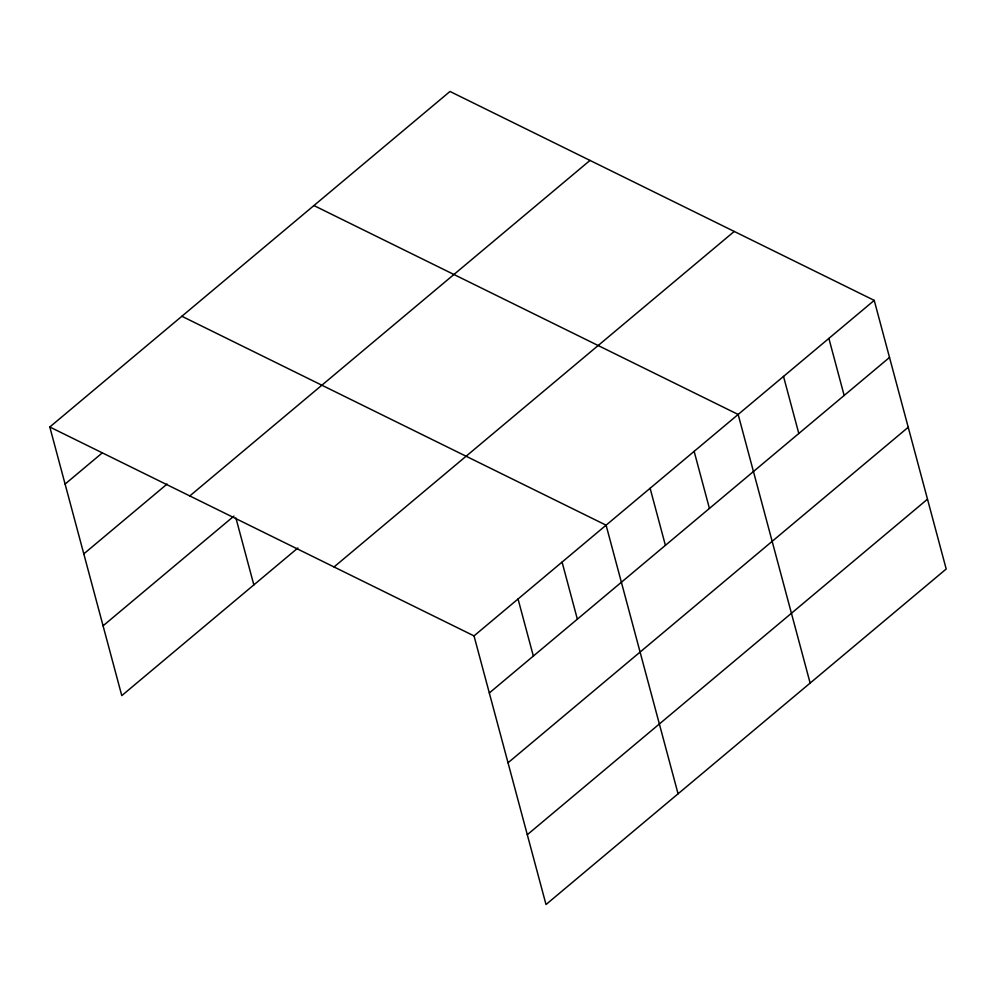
<?xml version="1.0" encoding="UTF-8"?>
<svg xmlns="http://www.w3.org/2000/svg" width="996" height="996" viewBox="0 0 996 996"><rect width="100%" height="100%" fill="white"/><g stroke="black" fill="none" stroke-linecap="round" stroke-linejoin="round"><path stroke-width="1.49" d="M49.8 426.998L449.993 91.47L874.227 300.381L946.2 569.002L546.007 904.53L474.021 635.896L49.8 426.998L121.773 695.619L297.866 547.987M65.089 484.068L101.978 453.143M83.801 553.876L167.079 484.056M189.8 495.933L589.993 160.418M103.074 625.812L233.948 516.09M334.034 566.961L734.226 231.446M474.021 635.896L874.227 300.381M489.322 692.967L889.515 357.452M508.022 762.787L908.215 427.272M527.295 834.71L927.488 499.195M313.927 205.55L738.161 414.461L810.134 683.082M181.87 316.267L606.091 525.178L678.064 793.8M828.871 338.403L844.16 395.474M783.516 376.426L798.804 433.509M694.137 451.362L709.426 508.433M650.114 488.264L665.403 545.347M562.068 562.08L577.356 619.151M518.045 598.994L533.346 656.065M235.915 517.995L253.843 584.901"/></g></svg>
